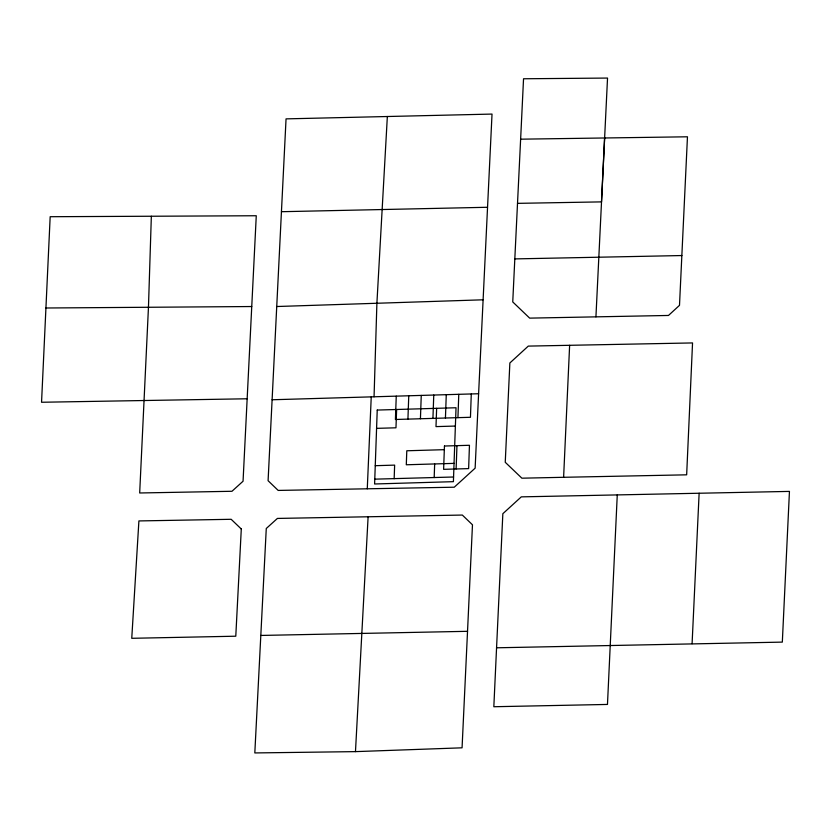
<?xml version="1.0" encoding="UTF-8"?>
<svg xmlns="http://www.w3.org/2000/svg" width="831" height="831" viewBox="0 0 831 831"><rect width="100%" height="100%" fill="white"/><g stroke="black" fill="none" stroke-linecap="round" stroke-linejoin="round"><path stroke-width="1.25" d="M374.054 396.803L376.9 303.242L387.35 116.496M151.346 216.247L148.458 307.283L139.681 492.98L231.974 491.277L243.057 481.222L256.27 215.748L50.172 216.714L41.55 402.256L247.129 398.776M396.252 396.158L395.421 419.489L470.45 417.287L471.281 393.956M394.154 478.749L394.642 465.121L375.259 465.692M396.626 409.496L395.971 427.799L376.578 428.36M407.928 419.125L408.759 395.795M420.434 418.751L421.255 395.431M432.93 418.388L433.761 395.057M434.177 477.576L434.665 463.947M436.639 408.322L435.995 426.615L455.378 426.054M445.437 418.024L446.268 394.694M456.126 468.975L456.957 445.645M457.943 417.65L458.774 394.32M367.271 488.815L371.239 396.896M467.531 631.311L472.475 524.797L462.327 515.054L277.409 518.43L266.273 528.495L254.816 752.938L355.471 751.629L462.067 747.817L467.531 631.311L260.841 635.445M496.564 647.796L493.832 706.734L607.471 704.439L617.267 494.912L789.45 491.401L782.324 642.114L496.564 647.796L502.848 513.703L521.297 496.865L617.267 494.912M563.615 477.295L686.655 474.823L692.545 342.933L528.298 346.101L509.86 362.981L505.248 462.285L521.889 478.189L563.615 477.295L569.63 345.312M478.604 393.738L475.135 468.165L454.256 487.205L278.177 490.425L268.091 480.713L286.051 118.875L492.025 114.076L478.604 393.738L272.101 399.763M514.815 258.908L512.748 301.933L529.659 318.128L668.488 315.458L679.498 305.341L687.466 136.793L520.632 139.182L514.815 258.908L681.887 255.543M520.632 139.182L523.54 78.768L607.534 78.062L601.509 201.881L517.516 203.356M692.088 643.703L699.131 493.219M595.931 316.86L604.625 137.998M355.471 751.629L368.112 516.768M276.733 306.525L483.04 299.804M444.315 449.675L406.795 450.776L406.297 464.778L454.048 463.376M453.57 477.004L374.781 479.155M281.439 211.708L487.485 207.272M45.923 308L251.741 306.535M377.232 410.067L374.604 483.985L453.404 481.668L456.032 407.751L377.232 410.067M444.45 446.018L443.619 469.338L468.632 468.611L469.453 445.281L444.45 446.018M241.291 528.994L235.786 636.203L131.755 638.301L138.902 520.933L231.163 519.292L241.291 528.994"/></g></svg>
